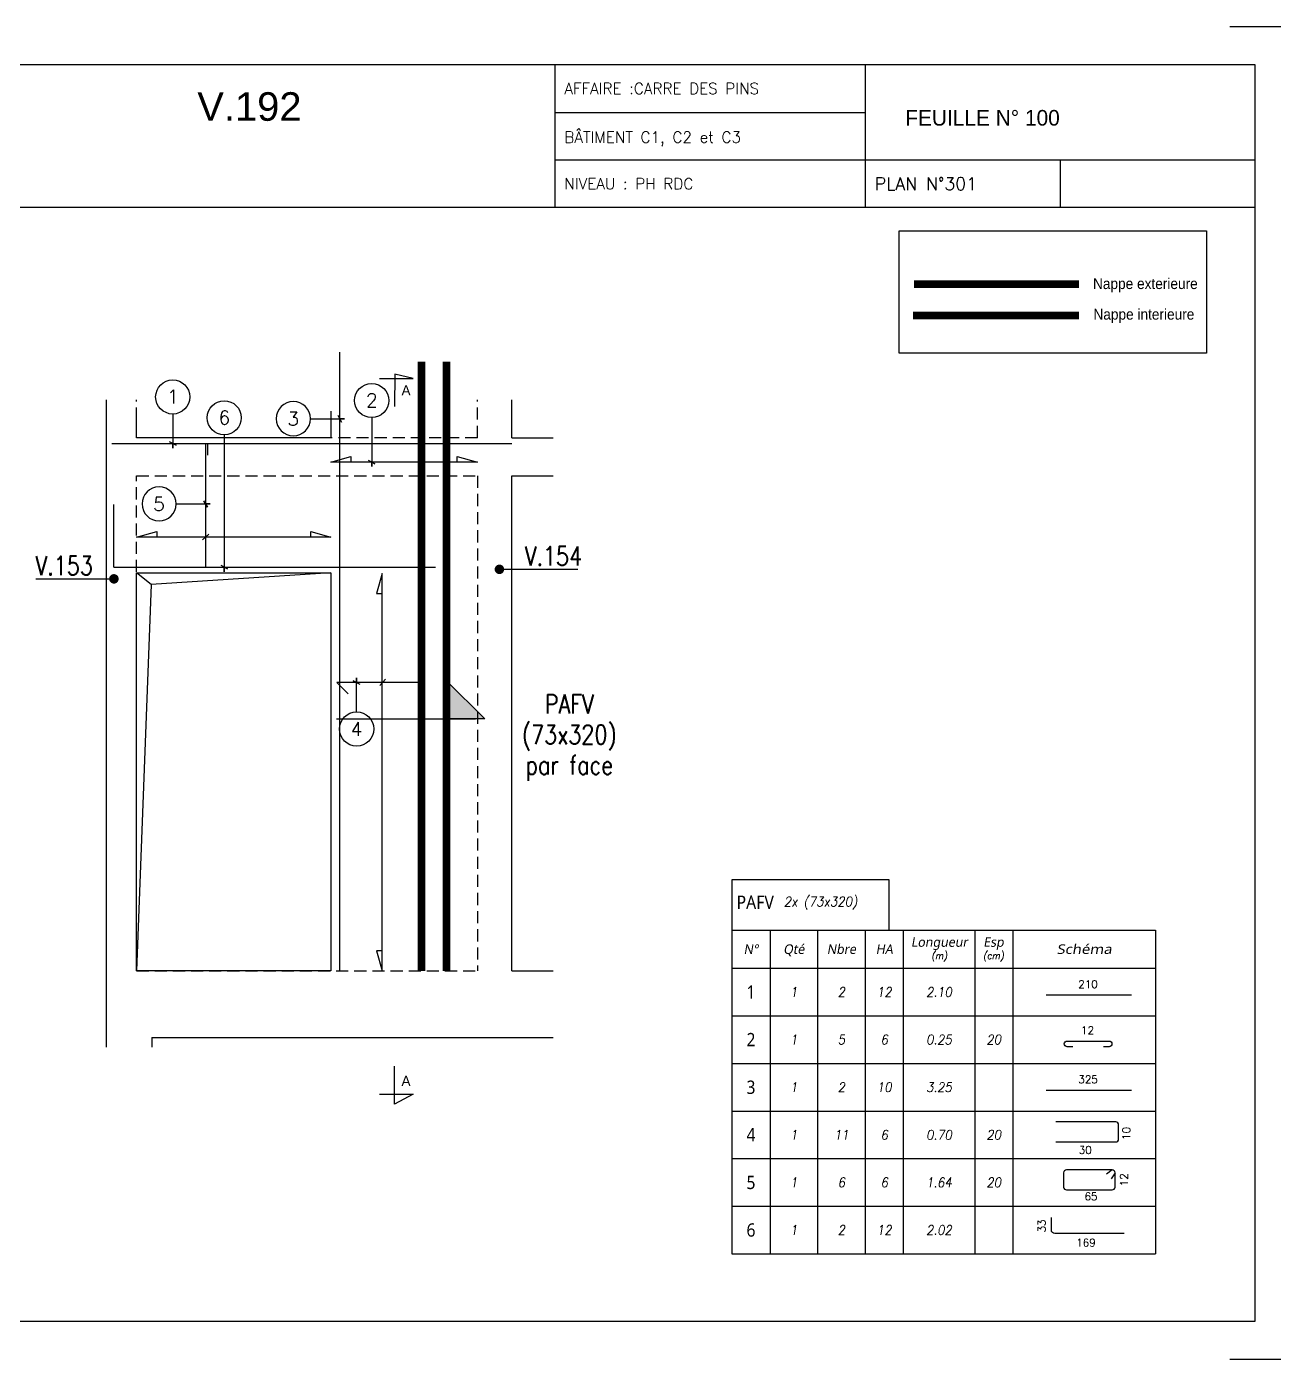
# Model space of a CAD drawing. Header units: metres. Extents: x -5618 to 118954, y -306 to 4637.
# Drawn here: x 101801 to 102456, y 894 to 1594 of the extents above; entities that cross this region are included whole.
import ezdxf
from ezdxf.enums import TextEntityAlignment as Align

# ---------------------------------------------------------------- set-up
doc = ezdxf.new("R2010")
doc.units = ezdxf.units.M
doc.linetypes.add('CACHE', pattern=[9.525, 6.35, -3.175])
for name, color, linetype in [('COTATION', 1, 'Continuous'), ('GO-CARTOUCHE', 7, 'Continuous'), ('GO-FER-HA', 140, 'Continuous'), ('GO-TEXTE', 9, 'Continuous'), ('GO-TEXTE-FER', 3, 'Continuous'), ('STR_TS', 22, 'Continuous'), ('STR_TS_TXT', 7, 'Continuous'), ('STR_VOI-POT', 6, 'Continuous')]:
    doc.layers.add(name, color=color, linetype=linetype)
doc.layers.add('Kofragna_forma', color=7, linetype='Continuous', lineweight=70)
doc.styles.add('ARIAL', font='ARIAL.TTF')
doc.styles.add('Lucida', font='LSANSI.TTF')
doc.styles.add('schéma', font='simplex.shx')
doc.styles.add('Tableau', font='romans.shx', dxfattribs={"width": 0.9, "oblique": 10})
doc.styles.add('Tableau2', font='trebuc.TTF', dxfattribs={"width": 0.9, "oblique": 10})
doc.styles.add('TEXTE', font='romans.shx')
doc.styles.add('TEXTE TS', font='romans.shx', dxfattribs={"width": 0.7, "oblique": 15})
doc.styles.add('TEXTEBA', font='ARIAL.TTF')

# ---------------------------------------------------------------- blocks, each defined once
blk = doc.blocks.new('ime')
at = {"layer": 'COTATION', "const_width": 2.5}
blk.add_lwpolyline([(1.25, 0, -1), (-1.25, 0, -1)], format="xyb", close=True, dxfattribs=at)
at = {"layer": 'COTATION'}
blk.add_lwpolyline([(41.09, 0), (0, 0)], dxfattribs=at)
at = {"layer": 'COTATION', "color": 7, "style": 'TEXTE TS', "width": 0.8}
blk.add_attdef('NAME', (9.08, 2), '', height=10, dxfattribs=at)
blk = doc.blocks.new('1cr90')
at = {"layer": 'GO-TEXTE-FER'}
for p, q in [((0, 0), (0, -1)), ((0, 0), (8.9, 0)), ((0.8, 0), (0.8, -1)), ((1.8, 0), (1.8, -1)), ((2.8, 0), (2.8, -1)), ((3.6, 0), (3.6, -1)), ((5.1, 0), (5.1, -1)), ((5.9, 0), (5.9, -1)), ((8.9, 0), (8.9, -1)), ((0, -1), (8.9, -1))]:
    blk.add_line(p, q, dxfattribs=at)
at = {"layer": 'GO-TEXTE-FER', "color": 1}
blk.add_lwpolyline([(8.24, -0.575), (6.78, -0.575, -0.414214), (6.71, -0.505), (6.71, -0.238)], format="xyb", dxfattribs=at)
at = {"layer": 'GO-TEXTE-FER', "color": 1, "style": 'Tableau'}
blk.add_attdef('Crosse gauche', text='', height=0.16, rotation=90, dxfattribs=at).set_placement((6.509, -0.416), align=Align.MIDDLE_CENTER)
at = {"layer": 'GO-TEXTE-FER', "style": 'Tableau2', "width": 0.9}
blk.add_attdef('NUMERO', text='', height=0.28, dxfattribs=at).set_placement((0.4, -0.5), align=Align.MIDDLE_CENTER)
at = {"layer": 'GO-TEXTE-FER', "style": 'Tableau', "oblique": 10, "width": 0.9}
for tag, p in [('QUANTITE', (1.3, -0.5)), ('NOMBRE', (2.3, -0.5)), ('NUANCE', (3.2, -0.5)), ('LONGUEUR', (4.35, -0.5)), ('ESPACEMENTS', (5.5, -0.5))]:
    blk.add_attdef(tag, text='', height=0.2, dxfattribs=at).set_placement(p, align=Align.MIDDLE_CENTER)
at = {"layer": 'GO-TEXTE-FER', "color": 1, "style": 'Tableau'}
blk.add_attdef('LONGUEUR', text='', height=0.16, dxfattribs=at).set_placement((7.437, -0.765), align=Align.MIDDLE_CENTER)
blk = doc.blocks.new('Barre libre')
at = {"layer": 'GO-TEXTE-FER'}
for p, q in [((0, 0), (0, -1)), ((0, 0), (8.9, 0)), ((0.8, 0), (0.8, -1)), ((1.8, 0), (1.8, -1)), ((2.8, 0), (2.8, -1)), ((3.6, 0), (3.6, -1)), ((5.1, 0), (5.1, -1)), ((5.9, 0), (5.9, -1)), ((8.9, 0), (8.9, -1)), ((0, -1), (8.9, -1))]:
    blk.add_line(p, q, dxfattribs=at)
at = {"layer": 'GO-TEXTE-FER', "color": 1}
blk.add_line((6.603, -0.563), (8.394, -0.563), dxfattribs=at)
at = {"layer": 'GO-TEXTE-FER', "color": 1, "style": 'Tableau'}
blk.add_attdef('Longueur', text='', height=0.16, dxfattribs=at).set_placement((7.481, -0.336), align=Align.MIDDLE_CENTER)
at = {"layer": 'GO-TEXTE-FER', "style": 'Tableau2', "width": 0.9}
blk.add_attdef('NUMERO', text='', height=0.28, dxfattribs=at).set_placement((0.4, -0.5), align=Align.MIDDLE_CENTER)
at = {"layer": 'GO-TEXTE-FER', "style": 'Tableau', "oblique": 10, "width": 0.9}
for tag, p in [('QUANTITE', (1.3, -0.5)), ('NOMBRE', (2.3, -0.5)), ('NUANCE', (3.2, -0.5)), ('LONGUEUR', (4.35, -0.5)), ('ESPACEMENTS', (5.5, -0.5))]:
    blk.add_attdef(tag, text='', height=0.2, dxfattribs=at).set_placement(p, align=Align.MIDDLE_CENTER)
blk = doc.blocks.new('U')
at = {"layer": 'GO-TEXTE-FER'}
for p, q in [((0, 0), (0, -1)), ((0, 0), (8.9, 0)), ((0.8, 0), (0.8, -1)), ((1.8, 0), (1.8, -1)), ((2.8, 0), (2.8, -1)), ((3.6, 0), (3.6, -1)), ((5.1, 0), (5.1, -1)), ((5.9, 0), (5.9, -1)), ((8.9, 0), (8.9, -1)), ((0, -1), (8.9, -1))]:
    blk.add_line(p, q, dxfattribs=at)
at = {"layer": 'GO-TEXTE-FER', "color": 1}
blk.add_lwpolyline([(6.803, -0.65), (8.063, -0.65, 0.414214), (8.123, -0.59), (8.123, -0.29, 0.414214), (8.063, -0.23), (6.803, -0.23)], format="xyb", dxfattribs=at)
at = {"layer": 'GO-TEXTE-FER', "color": 1, "style": 'Tableau'}
blk.add_attdef('Largeur', text='', height=0.16, rotation=90, dxfattribs=at).set_placement((8.284, -0.472), align=Align.MIDDLE_CENTER)
at = {"layer": 'GO-TEXTE-FER', "style": 'Tableau2', "width": 0.9}
blk.add_attdef('NUMERO', text='', height=0.28, dxfattribs=at).set_placement((0.4, -0.5), align=Align.MIDDLE_CENTER)
at = {"layer": 'GO-TEXTE-FER', "style": 'Tableau', "oblique": 10, "width": 0.9}
for tag, p in [('QUANTITE', (1.3, -0.5)), ('NOMBRE', (2.3, -0.5)), ('NUANCE', (3.2, -0.5)), ('LONGUEUR', (4.35, -0.5)), ('ESPACEMENTS', (5.5, -0.5))]:
    blk.add_attdef(tag, text='', height=0.2, dxfattribs=at).set_placement(p, align=Align.MIDDLE_CENTER)
at = {"layer": 'GO-TEXTE-FER', "color": 1, "style": 'Tableau'}
blk.add_attdef('Longueur', text='', height=0.16, dxfattribs=at).set_placement((7.422, -0.819), align=Align.MIDDLE_CENTER)
blk = doc.blocks.new('Désignation')
at = {"layer": 'GO-TEXTE-FER'}
for p, q in [((0, 0.8), (8.9, 0.8)), ((0, 0.8), (0, 0)), ((0.8, 0.8), (0.8, 0)), ((1.8, 0.8), (1.8, 0)), ((2.8, 0.8), (2.8, 0)), ((3.6, 0.8), (3.6, 0)), ((5.1, 0.8), (5.1, 0)), ((5.9, 0.8), (5.9, 0)), ((8.9, 0.8), (8.9, 0)), ((0, 0), (8.9, 0))]:
    blk.add_line(p, q, dxfattribs=at)
at = {"layer": 'GO-TEXTE-FER', "style": 'Tableau2', "oblique": 10}
for s, p in [('Longueur', (4.356, 0.55)), ('Esp', (5.494, 0.55)), ('N°', (0.4, 0.4)), ('Qté', (1.3, 0.4)), ('Nbre', (2.3, 0.4)), ('HA', (3.2, 0.4))]:
    blk.add_text(s, height=0.2, dxfattribs=at).set_placement(p, align=Align.MIDDLE_CENTER)
at = {"layer": 'GO-TEXTE-FER', "color": 7, "style": 'Tableau', "oblique": 10, "width": 0.9}
for s, p in [('(m)', (4.356, 0.265)), ('(cm)', (5.494, 0.265))]:
    blk.add_text(s, height=0.15, dxfattribs=at).set_placement(p, align=Align.MIDDLE_CENTER)
at = {"layer": 'GO-TEXTE-FER', "style": 'Tableau2', "oblique": 10, "width": 1.2}
blk.add_text('Schéma', height=0.2, dxfattribs=at).set_placement((7.4, 0.4), align=Align.MIDDLE_CENTER)
blk = doc.blocks.new('Cadre')
at = {"layer": 'GO-TEXTE-FER'}
for p, q in [((0, 0), (0, -1)), ((0, 0), (8.9, 0)), ((0.8, 0), (0.8, -1)), ((1.8, 0), (1.8, -1)), ((2.8, 0), (2.8, -1)), ((3.6, 0), (3.6, -1)), ((5.1, 0), (5.1, -1)), ((5.9, 0), (5.9, -1)), ((8.9, 0), (8.9, -1)), ((0, -1), (8.9, -1))]:
    blk.add_line(p, q, dxfattribs=at)
at = {"layer": 'GO-TEXTE-FER', "color": 1}
for p, q in [((7.987, -0.237), (7.868, -0.328)), ((8.047, -0.297), (7.965, -0.422))]:
    blk.add_line(p, q, dxfattribs=at)
blk.add_lwpolyline([(6.967, -0.297), (6.967, -0.597, 0.414214), (7.027, -0.657), (7.987, -0.657, 0.414214), (8.047, -0.597), (8.047, -0.297, 0.414214), (7.987, -0.237), (7.027, -0.237, 0.414214)], format="xyb", close=True, dxfattribs=at)
at = {"layer": 'GO-TEXTE-FER', "color": 1, "style": 'Tableau'}
blk.add_attdef('Largeur', text='', height=0.16, rotation=90, dxfattribs=at).set_placement((8.237, -0.445), align=Align.MIDDLE_CENTER)
at = {"layer": 'GO-TEXTE-FER', "style": 'Tableau2', "width": 0.9}
blk.add_attdef('NUMERO', text='', height=0.28, dxfattribs=at).set_placement((0.4, -0.5), align=Align.MIDDLE_CENTER)
at = {"layer": 'GO-TEXTE-FER', "style": 'Tableau', "oblique": 10, "width": 0.9}
for tag, p in [('QUANTITE', (1.3, -0.5)), ('NOMBRE', (2.3, -0.5)), ('NUANCE', (3.2, -0.5)), ('LONGUEUR', (4.35, -0.5)), ('ESPACEMENTS', (5.5, -0.5))]:
    blk.add_attdef(tag, text='', height=0.2, dxfattribs=at).set_placement(p, align=Align.MIDDLE_CENTER)
at = {"layer": 'GO-TEXTE-FER', "color": 1, "style": 'Tableau'}
blk.add_attdef('Longueur', text='', height=0.16, dxfattribs=at).set_placement((7.542, -0.794), align=Align.MIDDLE_CENTER)
blk = doc.blocks.new('Epingle')
at = {"layer": 'GO-TEXTE-FER'}
for p, q in [((0, 0), (0, -1)), ((0, 0), (8.9, 0)), ((0.8, 0), (0.8, -1)), ((1.8, 0), (1.8, -1)), ((2.8, 0), (2.8, -1)), ((3.6, 0), (3.6, -1)), ((5.1, 0), (5.1, -1)), ((5.9, 0), (5.9, -1)), ((8.9, 0), (8.9, -1)), ((0, -1), (8.9, -1))]:
    blk.add_line(p, q, dxfattribs=at)
at = {"layer": 'GO-TEXTE-FER', "color": 1}
blk.add_lwpolyline([(7.162, -0.65), (7.042, -0.65, -1), (7.042, -0.53), (7.922, -0.53, -1), (7.922, -0.65), (7.802, -0.65)], format="xyb", dxfattribs=at)
at = {"layer": 'GO-TEXTE-FER', "color": 1, "style": 'Tableau'}
blk.add_attdef('Longueur', text='', height=0.16, dxfattribs=at).set_placement((7.469, -0.303), align=Align.MIDDLE_CENTER)
at = {"layer": 'GO-TEXTE-FER', "style": 'Tableau2', "width": 0.9}
blk.add_attdef('NUMERO', text='', height=0.28, dxfattribs=at).set_placement((0.4, -0.5), align=Align.MIDDLE_CENTER)
at = {"layer": 'GO-TEXTE-FER', "style": 'Tableau', "oblique": 10, "width": 0.9}
for tag, p in [('QUANTITE', (1.3, -0.5)), ('NOMBRE', (2.3, -0.5)), ('NUANCE', (3.2, -0.5)), ('LONGUEUR', (4.35, -0.5)), ('ESPACEMENTS', (5.5, -0.5))]:
    blk.add_attdef(tag, text='', height=0.2, dxfattribs=at).set_placement(p, align=Align.MIDDLE_CENTER)
blk = doc.blocks.new('mrega')
at = {"layer": 'STR_TS_TXT', "style": 'TEXTE TS', "width": 0.8}
for tag, p in [('ST10', (14.48, 0)), ('DIM', (14.48, -16)), ('NOTE', (14.48, -32))]:
    blk.add_attdef(tag, text='', height=10, dxfattribs=at).set_placement(p, align=Align.CENTER)
blk = doc.blocks.new('A$C6F247267')
blk.add_hatch(color=256).paths.add_polyline_path([(0, -0.2), (-0.2, 0), (0, 0)])
blk.add_lwpolyline([(-0.2, 0), (0, 0), (0, -0.2), (-0.2, 0)])

msp = doc.modelspace()

# ---------------------------------------------------------------- linework, layer by layer
for p, q in [((102078.19, 1573.71), (102078.19, 1498.77)), ((102241.16, 1573.74), (102241.16, 1498.77)), ((102078.19, 1548.71), (102241.16, 1548.71)), ((102078.19, 1523.72), (102241.16, 1523.72)), ((102241.16, 1523.74), (102446.01, 1523.74)), ((102343.49, 1523.74), (102343.49, 1498.77))]:
    msp.add_line(p, q)
for points in [[(102432.68, 1593.71), (102466.01, 1593.71), (102466.01, 1560.38)], [(102446.01, 1498.77), (101496.1, 1498.77)], [(102466.01, 927.11), (102466.01, 893.78), (102432.68, 893.78)]]:
    msp.add_lwpolyline(points)
msp.add_lwpolyline([(101496.1, 1573.71), (101496.1, 913.78), (102446.01, 913.78), (102446.01, 1573.71)], close=True)
at = {"layer": 'COTATION'}
for p, q in [((101893.11, 1324.17, 281.53), (101896.47, 1327.12, 281.53)), ((101986.21, 1247.62, 375.38), (101989.16, 1250.97, 375.38))]:
    msp.add_line(p, q, dxfattribs=at)
for points, elevation in [([(102026.95, 1365.03), (102026.95, 1368.03), (102037.51, 1365.03), (101960.56, 1365.03), (101971.12, 1368.03), (101971.12, 1365.03)], 375.38), ([(101950, 1325.64), (101950, 1328.64), (101960.56, 1325.64), (101858.56, 1325.64), (101869.12, 1328.64), (101869.12, 1325.64)], 281.53), ([(101987.46, 1108.35), (101984.46, 1108.35), (101987.46, 1097.79), (101987.46, 1306.54), (101984.46, 1295.98), (101987.46, 1295.98)], 281.53)]:
    msp.add_lwpolyline(points, dxfattribs=dict(at, elevation=elevation))
at = {"layer": 'GO-FER-HA'}
for points, elevation in [([(101877.48, 1390.26, -512.322006), (101877.55, 1390.26), (101877.55, 1372.39), (101877.55, 1374.79), (101879.24, 1373.89), (101875.85, 1375.69)], 281.53), ([(101981.97, 1388.37, -512.322006), (101982.04, 1388.37), (101982.04, 1362.63), (101982.04, 1365.03), (101983.73, 1364.13), (101980.34, 1365.93)], 375.38), ([(101904.51, 1379.34, -512.322006), (101904.58, 1379.34), (101904.58, 1307.39), (101904.58, 1309.79), (101906.28, 1308.89), (101902.88, 1310.68)], 281.53), ([(101949.84, 1387.84, 512.322006), (101949.84, 1387.77), (101967.7, 1387.77), (101965.3, 1387.77), (101966.2, 1386.07), (101964.41, 1389.47)], 375.38), ([(101879.32, 1343.1, 512.322006), (101879.32, 1343.03), (101897.19, 1343.03), (101894.79, 1343.03), (101895.69, 1341.33), (101893.89, 1344.73)], 281.53), ([(101974.12, 1233.83, -512.322006), (101974.05, 1233.83), (101974.05, 1251.69), (101974.05, 1249.29), (101972.35, 1250.19), (101975.74, 1248.4)], 375.38)]:
    msp.add_lwpolyline(points, format="xyb", dxfattribs=dict(at, elevation=elevation))
at = {"layer": 'GO-TEXTE', "elevation": 281.53, "flags": 128}
for points in [[(101986.09, 1408.86), (102003.74, 1408.85), (101994.06, 1411.14), (101994.05, 1394.22)], [(101986.07, 1033.11), (102003.71, 1033.11), (101994.04, 1027.83), (101994.04, 1047.75)]]:
    msp.add_lwpolyline(points, dxfattribs=at)
at = {"layer": 'GO-TEXTE-FER', "elevation": 93.84}
msp.add_lwpolyline([(102171.17, 1119.21), (102253.67, 1119.21), (102253.67, 1145.64), (102171.17, 1145.64)], close=True, dxfattribs=at)
at = {"layer": 'Kofragna_forma', "color": 4, "lineweight": -3}
for p, q in [((101842.56, 1397.79, 281.53), (101842.56, 1158.79, 281.53)), ((102055.61, 1377.79, 281.53), (102055.61, 1397.79, 281.53)), ((102055.61, 1377.79, 281.53), (102077.3, 1377.79, 281.53)), ((102055.61, 1097.79, 281.53), (102055.61, 1357.79, 281.53)), ((102055.61, 1357.79, 281.53), (102077.3, 1357.79, 281.53)), ((101842.56, 1158.79, 281.53), (101842.56, 1057.79, 281.53)), ((102055.61, 1097.79, 281.53), (102077.3, 1097.79, 281.53)), ((101866.56, 1062.79, 281.53), (102077.3, 1062.79, 281.53)), ((101866.56, 1062.79, 281.53), (101866.56, 1057.79, 281.53))]:
    msp.add_line(p, q, dxfattribs=at)
at = {"layer": 'Kofragna_forma', "linetype": 'CACHE', "lineweight": -3}
for p, q in [((101858.56, 1377.79, 281.53), (101858.56, 1397.79, 281.53)), ((102037.51, 1377.79, 281.53), (102037.51, 1397.79, 281.53)), ((102037.51, 1377.79, 281.53), (101858.56, 1377.79, 281.53)), ((101858.56, 1097.79, 281.53), (101858.56, 1357.79, 281.53)), ((101858.56, 1357.79, 281.53), (102037.51, 1357.79, 281.53)), ((102037.51, 1357.79, 281.53), (102037.51, 1097.79, 281.53)), ((101858.56, 1097.79, 281.53), (102037.51, 1097.79, 281.53))]:
    msp.add_line(p, q, dxfattribs=at)
at = {"layer": 'Kofragna_forma', "color": 4, "lineweight": -3, "elevation": 281.53}
for points in [[(101960.56, 1391.79), (101960.56, 1377.79), (101858.56, 1377.79), (101858.56, 1391.79)], [(101858.56, 1306.79), (101960.56, 1306.79), (101960.56, 1097.79), (101858.56, 1097.79), (101858.56, 1306.79)], [(101960.56, 1306.79), (101866.21, 1300.67), (101858.56, 1097.79)], [(101866.21, 1300.67), (101858.56, 1306.79)]]:
    msp.add_lwpolyline(points, dxfattribs=at)
at = {"layer": 'STR_TS', "color": 3}
msp.add_line((101963.56, 1230.1, 281.53), (102036.51, 1230.1, 281.53), dxfattribs=at)
at = {"layer": 'STR_TS', "color": 7}
msp.add_lwpolyline([(102258.92, 1486.45), (102420.46, 1486.45), (102420.46, 1422.16), (102258.92, 1422.16)], close=True, dxfattribs=at)
at = {"layer": 'STR_TS', "linetype": 'CACHE', "ltscale": 2, "const_width": 4}
msp.add_lwpolyline([(102353.34, 1458.45), (102266.78, 1458.45)], dxfattribs=at)
at = {"layer": 'STR_TS', "const_width": 4}
msp.add_lwpolyline([(102353.34, 1442), (102266.22, 1442)], dxfattribs=at)
at = {"layer": 'STR_TS', "linetype": 'ByBlock', "ltscale": 2, "const_width": 4, "elevation": 279.73}
msp.add_lwpolyline([(102008.2, 1097.79), (102008.2, 1417.79)], dxfattribs=at)
at = {"layer": 'STR_TS', "linetype": 'CACHE', "ltscale": 2, "const_width": 4, "elevation": 279.73}
msp.add_lwpolyline([(102021.35, 1097.79), (102021.35, 1417.79)], dxfattribs=at)
at = {"layer": 'STR_VOI-POT'}
for p, q in [((101965.3, 1097.79, 281.53), (101965.3, 1422.79, 281.53)), ((101845.56, 1374.79, 281.53), (102055.61, 1374.79, 281.53)), ((101894.79, 1374.79, 281.53), (101894.79, 1309.44, 281.53)), ((101895.73, 1374.79, 281.53), (101895.73, 1368.71, 281.53)), ((101846.56, 1309.79, 281.53), (101846.56, 1342.79, 281.53)), ((101846.56, 1309.79, 281.53), (102015.56, 1309.79, 281.53))]:
    msp.add_line(p, q, dxfattribs=at)
at = {"layer": 'STR_VOI-POT', "elevation": 375.38}
msp.add_lwpolyline([(102007.98, 1249.29), (101963.65, 1249.29), (101969.63, 1243.31)], dxfattribs=at)

# ---------------------------------------------------------------- block references
at = {"layer": 'COTATION'}
ref = msp.add_blockref('ime', (102049.07, 1308.69, 281.53), dxfattribs=at)
ref.add_attrib('NAME', 'V.154', (102062.34, 1310.69, 281.53), dxfattribs={"color": 7, "height": 10, "style": 'TEXTE TS', "width": 0.8})
ref = msp.add_blockref('ime', (101846.63, 1303.69, 281.53), dxfattribs=dict(at, xscale=-1))
ref.add_attrib('NAME', 'V.153', (101805.41, 1305.69, 281.53), dxfattribs={"color": 7, "height": 10, "style": 'TEXTE TS', "width": 0.8})
at = {"layer": 'GO-FER-HA', "xscale": 25, "yscale": 25, "zscale": 25}
msp.add_blockref('Désignation', (102171.17, 1099.21, 93.84), dxfattribs=at)
at = {"layer": 'GO-TEXTE-FER', "xscale": 25, "yscale": 25, "zscale": 25}
for name, p, values in [('Barre libre', (102171.17, 1099.21, 93.84), {'NUMERO': '1', 'QUANTITE': '1', 'NOMBRE': '2', 'NUANCE': '12', 'Longueur': '210', 'LONGUEUR': '2.10'}), ('Epingle', (102171.17, 1074.21, 93.84), {'NUMERO': '2', 'QUANTITE': '1', 'NOMBRE': '5', 'NUANCE': '6', 'Longueur': '12', 'LONGUEUR': '0.25', 'ESPACEMENTS': '20'}), ('Barre libre', (102171.17, 1049.21, 93.84), {'NUMERO': '3', 'QUANTITE': '1', 'NOMBRE': '2', 'NUANCE': '10', 'Longueur': '325', 'LONGUEUR': '3.25'}), ('U', (102171.17, 1024.21, 93.84), {'NUMERO': '4', 'QUANTITE': '1', 'NOMBRE': '11', 'NUANCE': '6', 'Longueur': '30', 'Largeur': '10', 'LONGUEUR': '0.70', 'ESPACEMENTS': '20'}), ('Cadre', (102171.17, 999.21, 93.84), {'NUMERO': '5', 'QUANTITE': '1', 'NOMBRE': '6', 'NUANCE': '6', 'Longueur': '65', 'Largeur': '12', 'LONGUEUR': '1.64', 'ESPACEMENTS': '20'})]:
    msp.add_blockref(name, p, dxfattribs=at).add_auto_attribs(values)
at = {"layer": 'GO-TEXTE-FER'}
ref = msp.add_blockref('1cr90', (102171.17, 974.21, 93.84), dxfattribs=dict(at, xscale=25, yscale=25, zscale=25))
ref.add_attrib('NUMERO', '6', dxfattribs={"height": 7, "style": 'Tableau2', "width": 0.9}).set_placement((102181.17, 961.71, 93.84), align=Align.MIDDLE_CENTER)
ref.add_attrib('QUANTITE', '1', dxfattribs={"height": 5, "style": 'Tableau', "oblique": 10, "width": 0.9}).set_placement((102203.67, 961.71, 93.84), align=Align.MIDDLE_CENTER)
ref.add_attrib('NOMBRE', '2', dxfattribs={"height": 5, "style": 'Tableau', "oblique": 10, "width": 0.9}).set_placement((102228.67, 961.71, 93.84), align=Align.MIDDLE_CENTER)
ref.add_attrib('NUANCE', '12', dxfattribs={"height": 5, "style": 'Tableau', "oblique": 10, "width": 0.9}).set_placement((102251.17, 961.71, 93.84), align=Align.MIDDLE_CENTER)
ref.add_attrib('Crosse gauche', '33', dxfattribs={"color": 1, "height": 4, "rotation": 90, "style": 'Tableau'}).set_placement((102333.89, 963.82, 93.84), align=Align.MIDDLE_CENTER)
ref.add_attrib('LONGUEUR', '169', dxfattribs={"color": 1, "height": 4, "style": 'Tableau'}).set_placement((102357.09, 955.08, 93.84), align=Align.MIDDLE_CENTER)
ref.add_attrib('LONGUEUR', '2.02', dxfattribs={"height": 5, "style": 'Tableau', "oblique": 10, "width": 0.9}).set_placement((102279.92, 961.71, 93.84), align=Align.MIDDLE_CENTER)
at = {"layer": 'STR_TS', "xscale": 100, "yscale": 100, "zscale": 100, "rotation": 180}
msp.add_blockref('A$C6F247267', (102021.35, 1230.1, 302.27), dxfattribs=at)
at = {"layer": 'STR_TS_TXT'}
msp.add_blockref('mrega', (102071.27, 1232.93, 467.42), dxfattribs=at).add_auto_attribs({'NOTE': 'par face', 'ST10': 'PAFV', 'DIM': '(73x320)'})

# ---------------------------------------------------------------- texts
for s, height, style, p in [('AFFAIRE :CARRE DES PINS', 5.8328, 'schéma', (102083.19, 1558.3)), ('V.192', 15, 'ARIAL', (101890.41, 1544.27)), ('BÂTIMENT C1, C2 et C3', 5.8328, 'schéma', (102083.19, 1532.74)), ('NIVEAU : PH RDC', 5.8328, 'schéma', (102083.19, 1508.3)), ('PLAN N°301', 6.666, 'schéma', (102246.16, 1507.89))]:
    msp.add_text(s, height=height, dxfattribs=dict(style=style)).set_placement(p)
at = {"linetype": 'ByBlock', "lineweight": -3, "ltscale": 4.5}
msp.add_text('FEUILLE N° 100', height=8.2, dxfattribs=at).set_placement((102262.16, 1541.74))
at = {"layer": 'GO-CARTOUCHE', "color": 2, "style": 'TEXTEBA', "width": 0.9}
for s, p in [('Nappe exterieure', (102388.28, 1455.9)), ('Nappe interieure', (102387.51, 1439.81))]:
    msp.add_text(s, height=5.7024, dxfattribs=at).set_placement(p, align=Align.CENTER)
at = {"layer": 'GO-FER-HA', "style": 'TEXTE'}
for s, p in [('1', (101877.55, 1399.31, 375.53)), ('2', (101982.04, 1397.43, 469.38)), ('6', (101904.58, 1388.4, 375.53)), ('4', (101974.05, 1224.77, 469.38))]:
    msp.add_text(s, height=7.2, rotation=360, dxfattribs=at).set_placement(p, align=Align.MIDDLE_CENTER)
for s, p in [('3', (101940.78, 1387.77, 469.38)), ('5', (101870.27, 1343.03, 375.53))]:
    msp.add_text(s, height=7.2, dxfattribs=at).set_placement(p, align=Align.MIDDLE_CENTER)
at = {"layer": 'GO-TEXTE', "linetype": 'Continuous', "style": 'Lucida'}
for rotation, p in [(359.98193, (101997.67, 1400.06, 281.53)), (0.0018, (101997.65, 1037.38, 281.53))]:
    msp.add_text('A', height=5.32, rotation=rotation, dxfattribs=at).set_placement(p)
at = {"layer": 'GO-TEXTE-FER', "style": 'Tableau', "oblique": 10, "width": 0.9}
msp.add_text('2x (73x320)', height=5.0562, dxfattribs=at).set_placement((102198.44, 1131.69, 93.84))
at = {"layer": 'GO-TEXTE-FER', "style": 'Tableau2', "width": 0.9}
msp.add_attdef('PAFV', text='1', height=7.08, dxfattribs=at).set_placement((102183.4, 1133.84, 93.84), align=Align.MIDDLE_CENTER)

doc.saveas('drawing.dxf')
